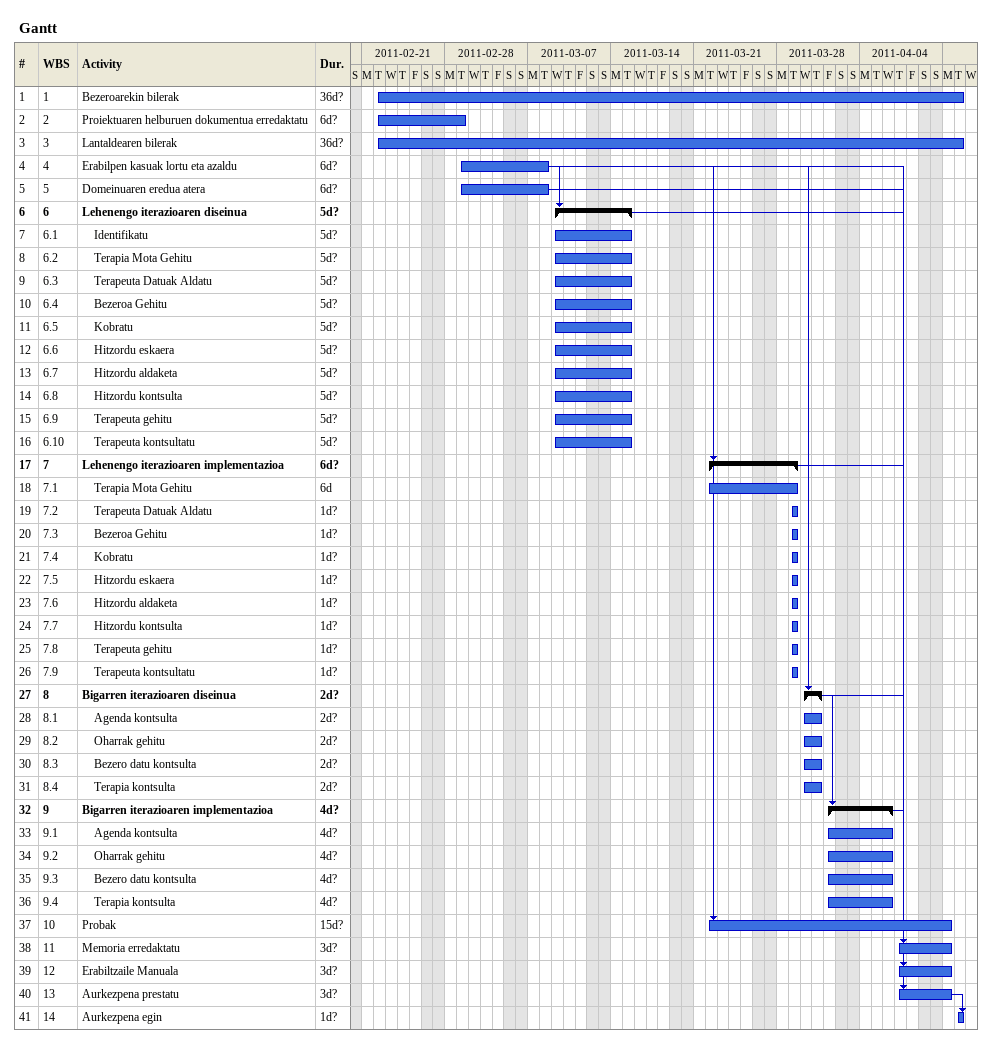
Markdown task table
Gantt

| ID | WBS | Task | Duration | Start | Finish | Predecessors |
|---|---|---|---|---|---|---|
| 1 | 1 | Bezeroarekin bilerak | 36d? | 2011-02-22 | 2011-04-12 |  |
| 2 | 2 | Proiektuaren helburuen dokumentua erredaktatu | 6d? | 2011-02-22 | 2011-03-01 |  |
| 3 | 3 | Lantaldearen bilerak | 36d? | 2011-02-22 | 2011-04-12 |  |
| 4 | 4 | Erabilpen kasuak lortu eta azaldu | 6d? | 2011-03-01 | 2011-03-08 |  |
| 5 | 5 | Domeinuaren eredua atera | 6d? | 2011-03-01 | 2011-03-08 |  |
| 6 | 6 | **Lehenengo iterazioaren diseinua** | 5d? | 2011-03-09 | 2011-03-15 | 4, 5 |
| 7 | 6.1 | Identifikatu | 5d? | 2011-03-09 | 2011-03-15 |  |
| 8 | 6.2 | Terapia Mota Gehitu | 5d? | 2011-03-09 | 2011-03-15 |  |
| 9 | 6.3 | Terapeuta Datuak Aldatu | 5d? | 2011-03-09 | 2011-03-15 |  |
| 10 | 6.4 | Bezeroa Gehitu | 5d? | 2011-03-09 | 2011-03-15 |  |
| 11 | 6.5 | Kobratu | 5d? | 2011-03-09 | 2011-03-15 |  |
| 12 | 6.6 | Hitzordu eskaera | 5d? | 2011-03-09 | 2011-03-15 |  |
| 13 | 6.7 | Hitzordu aldaketa | 5d? | 2011-03-09 | 2011-03-15 |  |
| 14 | 6.8 | Hitzordu kontsulta | 5d? | 2011-03-09 | 2011-03-15 |  |
| 15 | 6.9 | Terapeuta gehitu | 5d? | 2011-03-09 | 2011-03-15 |  |
| 16 | 6.10 | Terapeuta kontsultatu | 5d? | 2011-03-09 | 2011-03-15 |  |
| 17 | 7 | **Lehenengo iterazioaren implementazioa** | 6d? | 2011-03-22 | 2011-03-29 | 6 |
| 18 | 7.1 | Terapia Mota Gehitu | 6d | 2011-03-22 | 2011-03-29 |  |
| 19 | 7.2 | Terapeuta Datuak Aldatu | 1d? | 2011-03-29 | 2011-03-29 |  |
| 20 | 7.3 | Bezeroa Gehitu | 1d? | 2011-03-29 | 2011-03-29 |  |
| 21 | 7.4 | Kobratu | 1d? | 2011-03-29 | 2011-03-29 |  |
| 22 | 7.5 | Hitzordu eskaera | 1d? | 2011-03-29 | 2011-03-29 |  |
| 23 | 7.6 | Hitzordu aldaketa | 1d? | 2011-03-29 | 2011-03-29 |  |
| 24 | 7.7 | Hitzordu kontsulta | 1d? | 2011-03-29 | 2011-03-29 |  |
| 25 | 7.8 | Terapeuta gehitu | 1d? | 2011-03-29 | 2011-03-29 |  |
| 26 | 7.9 | Terapeuta kontsultatu | 1d? | 2011-03-29 | 2011-03-29 |  |
| 27 | 8 | **Bigarren iterazioaren diseinua** | 2d? | 2011-03-30 | 2011-03-31 | 4, 5 |
| 28 | 8.1 | Agenda kontsulta | 2d? | 2011-03-30 | 2011-03-31 |  |
| 29 | 8.2 | Oharrak gehitu | 2d? | 2011-03-30 | 2011-03-31 |  |
| 30 | 8.3 | Bezero datu kontsulta | 2d? | 2011-03-30 | 2011-03-31 |  |
| 31 | 8.4 | Terapia kontsulta | 2d? | 2011-03-30 | 2011-03-31 |  |
| 32 | 9 | **Bigarren iterazioaren implementazioa** | 4d? | 2011-04-01 | 2011-04-06 | 27 |
| 33 | 9.1 | Agenda kontsulta | 4d? | 2011-04-01 | 2011-04-06 |  |
| 34 | 9.2 | Oharrak gehitu | 4d? | 2011-04-01 | 2011-04-06 |  |
| 35 | 9.3 | Bezero datu kontsulta | 4d? | 2011-04-01 | 2011-04-06 |  |
| 36 | 9.4 | Terapia kontsulta | 4d? | 2011-04-01 | 2011-04-06 |  |
| 37 | 10 | Probak | 15d? | 2011-03-22 | 2011-04-11 | 4, 5 |
| 38 | 11 | Memoria erredaktatu | 3d? | 2011-04-07 | 2011-04-11 | 4, 5, 6, 17, 27, 32 |
| 39 | 12 | Erabiltzaile Manuala | 3d? | 2011-04-07 | 2011-04-11 | 4, 5, 6, 17, 27, 32 |
| 40 | 13 | Aurkezpena prestatu | 3d? | 2011-04-07 | 2011-04-11 | 4, 5, 6, 17, 27, 32 |
| 41 | 14 | Aurkezpena egin | 1d? | 2011-04-12 | 2011-04-12 | 40 |
